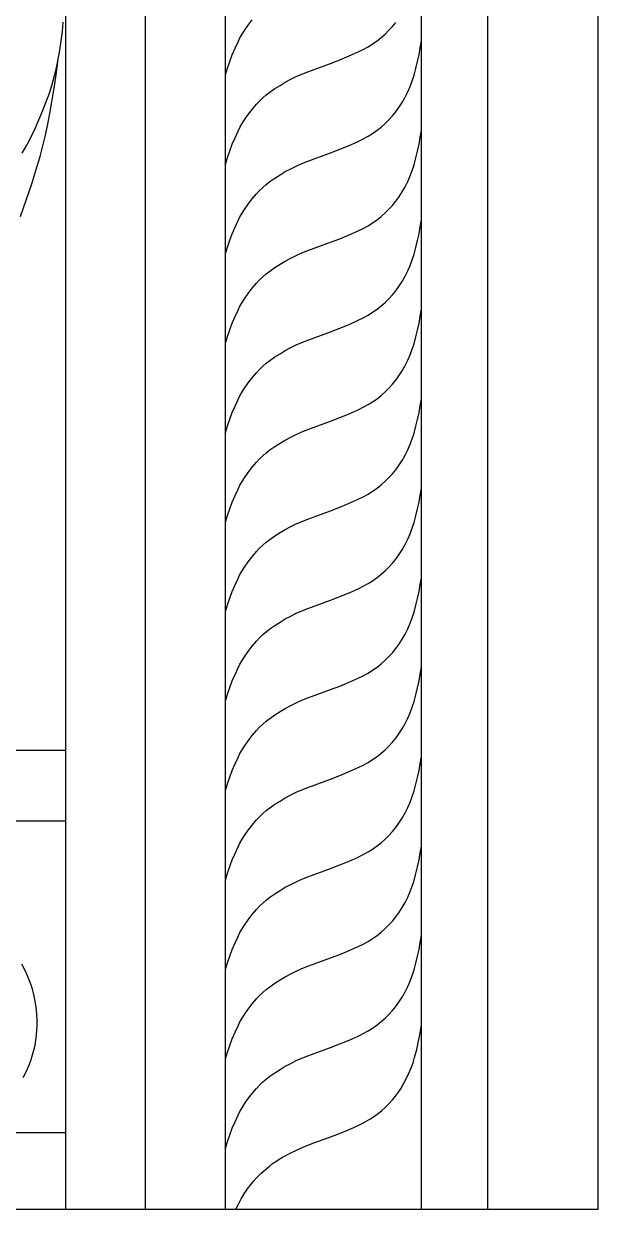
# Model space of a CAD drawing. Header units: millimetres. Extents: x 5940 to 9066, y 1327 to 3250.
# Drawn here: x 8019.5 to 8166.1, y 1415.1 to 1717.8 of the extents above; entities that cross this region are included whole.
import ezdxf

# ---------------------------------------------------------------- set-up
doc = ezdxf.new("R2010")
doc.units = ezdxf.units.MM
doc.layers.add('Default Layer', color=7, linetype='Continuous', lineweight=30)

msp = doc.modelspace()

# ---------------------------------------------------------------- linework, layer by layer
at = {"layer": 'Default Layer', "color": 18, "lineweight": 30, "true_color": 0x000000}
for p, q in [((7531.14, 1514.31), (8030.15, 1514.31)), ((7531.14, 1434.67), (8030.15, 1434.67))]:
    msp.add_line(p, q, dxfattribs=at)
for points in [[(7506.14, 3245.1), (7506.14, 1415.1), (7506.14, 1415.1), (8166.14, 1415.1), (8166.14, 1415.1), (8166.14, 3245.1), (8166.14, 3245.1), (7506.14, 3245.1)], [(8030.15, 3245.1), (8030.15, 3127.94), (8030.15, 3127.94), (8030.15, 2729.02), (8030.15, 2729.02), (8030.15, 2330.1), (8030.15, 2330.1), (8030.15, 1931.18), (8030.15, 1931.18), (8030.15, 1532.26), (8030.15, 1532.26), (8030.15, 1415.1)], [(8050.57, 1415.1), (8050.57, 1798.18), (8050.57, 1798.18), (8050.57, 2064.18), (8050.57, 2064.18), (8050.57, 2330.1), (8050.57, 2330.1), (8050.57, 2596.02), (8050.57, 2596.02), (8050.57, 2862.02), (8050.57, 2862.02), (8050.57, 3245.1)], [(8070.99, 1415.1), (8070.99, 1798.18), (8070.99, 1798.18), (8070.99, 2064.18), (8070.99, 2064.18), (8070.99, 2330.1), (8070.99, 2330.1), (8070.99, 2596.02), (8070.99, 2596.02), (8070.99, 2862.02), (8070.99, 2862.02), (8070.99, 3245.1)], [(8019.09, 1684.73), (8020.25, 1686.82), (8021.35, 1688.94), (8022.38, 1691.08), (8023.36, 1693.24), (8024.28, 1695.43), (8025.14, 1697.64), (8025.14, 1697.64), (8025.92, 1699.83), (8026.62, 1702.04), (8027.25, 1704.27), (8027.8, 1706.51), (8028.28, 1708.77), (8028.69, 1711.04), (8028.69, 1711.04), (8029.04, 1713.43), (8029.34, 1715.82), (8029.57, 1718.21)], [(8070.99, 1704.73), (8071.49, 1706.46), (8072.07, 1708.17), (8072.7, 1709.86), (8073.4, 1711.53), (8074.17, 1713.19), (8074.17, 1713.19), (8074.67, 1714.17), (8075.22, 1715.13), (8075.82, 1716.07), (8075.82, 1716.07), (8076.79, 1717.44), (8077.81, 1718.77)], [(8070.99, 1681.89), (8071.49, 1683.62), (8072.07, 1685.33), (8072.7, 1687.02), (8073.4, 1688.69), (8074.17, 1690.34), (8074.17, 1690.34), (8074.67, 1691.33), (8075.22, 1692.29), (8075.82, 1693.23), (8075.82, 1693.23), (8076.79, 1694.6), (8077.81, 1695.93), (8078.9, 1697.22), (8078.9, 1697.22), (8079.68, 1698.05), (8080.51, 1698.85), (8081.39, 1699.61), (8082.31, 1700.32), (8082.31, 1700.32), (8083.58, 1701.22), (8084.89, 1702.06), (8086.24, 1702.86), (8087.63, 1703.61), (8089.05, 1704.3), (8090.5, 1704.95), (8091.98, 1705.54), (8091.98, 1705.54), (8097.75, 1707.67), (8097.75, 1707.67), (8100.16, 1708.58), (8102.54, 1709.55), (8104.88, 1710.59), (8104.88, 1710.59), (8106.15, 1711.21), (8107.37, 1711.89), (8108.54, 1712.63), (8109.66, 1713.42), (8110.73, 1714.26), (8111.75, 1715.16), (8112.71, 1716.11), (8113.61, 1717.1), (8114.44, 1718.13)], [(8070.99, 1659.05), (8071.49, 1660.78), (8072.07, 1662.49), (8072.7, 1664.18), (8073.4, 1665.86), (8074.17, 1667.51), (8074.17, 1667.51), (8074.67, 1668.49), (8075.22, 1669.45), (8075.82, 1670.39), (8075.82, 1670.39), (8076.79, 1671.76), (8077.81, 1673.09), (8078.9, 1674.38), (8078.9, 1674.38), (8079.68, 1675.21), (8080.51, 1676.01), (8081.39, 1676.77), (8082.31, 1677.48), (8082.31, 1677.48), (8083.58, 1678.38), (8084.89, 1679.22), (8086.24, 1680.02), (8087.63, 1680.77), (8089.05, 1681.46), (8090.5, 1682.11), (8091.98, 1682.7), (8091.98, 1682.7), (8097.75, 1684.83), (8097.75, 1684.83), (8100.16, 1685.74), (8102.54, 1686.71), (8104.88, 1687.75), (8104.88, 1687.75), (8106.15, 1688.37), (8107.37, 1689.05), (8108.54, 1689.79), (8109.66, 1690.58), (8110.73, 1691.42), (8111.75, 1692.32), (8112.71, 1693.27), (8113.61, 1694.26), (8114.44, 1695.29), (8115.22, 1696.37), (8115.22, 1696.37), (8116.05, 1697.68), (8116.81, 1699.01), (8117.49, 1700.38), (8118.11, 1701.77), (8118.65, 1703.18), (8119.11, 1704.62), (8119.11, 1704.62), (8119.59, 1706.36), (8120.02, 1708.11), (8120.39, 1709.86), (8120.71, 1711.63), (8120.97, 1713.4)], [(8018.64, 1668.6), (8020.11, 1672.76), (8021.51, 1676.94), (8022.85, 1681.14), (8022.85, 1681.14), (8023.62, 1683.87), (8024.34, 1686.61), (8024.99, 1689.36), (8025.59, 1692.12), (8026.13, 1694.89), (8026.13, 1694.89), (8026.75, 1698.36), (8027.31, 1701.83), (8027.83, 1705.32), (8028.29, 1708.81)], [(8070.99, 1636.21), (8071.49, 1637.94), (8072.07, 1639.65), (8072.7, 1641.34), (8073.4, 1643.01), (8074.17, 1644.66), (8074.17, 1644.66), (8074.67, 1645.65), (8075.22, 1646.61), (8075.82, 1647.55), (8075.82, 1647.55), (8076.79, 1648.92), (8077.81, 1650.25), (8078.9, 1651.53), (8078.9, 1651.53), (8079.68, 1652.37), (8080.51, 1653.17), (8081.39, 1653.93), (8082.31, 1654.64), (8082.31, 1654.64), (8083.58, 1655.54), (8084.89, 1656.38), (8086.24, 1657.18), (8087.63, 1657.93), (8089.05, 1658.62), (8090.5, 1659.27), (8091.98, 1659.86), (8091.98, 1659.86), (8097.75, 1661.99), (8097.75, 1661.99), (8100.16, 1662.9), (8102.54, 1663.87), (8104.88, 1664.91), (8104.88, 1664.91), (8106.15, 1665.53), (8107.37, 1666.21), (8108.54, 1666.95), (8109.66, 1667.74), (8110.73, 1668.58), (8111.75, 1669.48), (8112.71, 1670.42), (8113.61, 1671.42), (8114.44, 1672.45), (8115.22, 1673.53), (8115.22, 1673.53), (8116.05, 1674.84), (8116.81, 1676.17), (8117.49, 1677.54), (8118.11, 1678.93), (8118.65, 1680.34), (8119.11, 1681.78), (8119.11, 1681.78), (8119.59, 1683.52), (8120.02, 1685.27), (8120.39, 1687.02), (8120.71, 1688.79), (8120.97, 1690.56)], [(8070.99, 1613.37), (8071.49, 1615.1), (8072.07, 1616.81), (8072.7, 1618.5), (8073.4, 1620.17), (8074.17, 1621.82), (8074.17, 1621.82), (8074.67, 1622.81), (8075.22, 1623.77), (8075.82, 1624.71), (8075.82, 1624.71), (8076.79, 1626.08), (8077.81, 1627.4), (8078.9, 1628.69), (8078.9, 1628.69), (8079.68, 1629.53), (8080.51, 1630.33), (8081.39, 1631.09), (8082.31, 1631.8), (8082.31, 1631.8), (8083.58, 1632.7), (8084.89, 1633.54), (8086.24, 1634.34), (8087.63, 1635.09), (8089.05, 1635.78), (8090.5, 1636.42), (8091.98, 1637.02), (8091.98, 1637.02), (8097.75, 1639.15), (8097.75, 1639.15), (8100.16, 1640.06), (8102.54, 1641.03), (8104.88, 1642.07), (8104.88, 1642.07), (8106.15, 1642.69), (8107.37, 1643.37), (8108.54, 1644.11), (8109.66, 1644.9), (8110.73, 1645.74), (8111.75, 1646.64), (8112.71, 1647.58), (8113.61, 1648.58), (8114.44, 1649.61), (8115.22, 1650.69), (8115.22, 1650.69), (8116.05, 1652), (8116.81, 1653.33), (8117.49, 1654.7), (8118.11, 1656.09), (8118.65, 1657.5), (8119.11, 1658.94), (8119.11, 1658.94), (8119.59, 1660.68), (8120.02, 1662.43), (8120.39, 1664.18), (8120.71, 1665.95), (8120.97, 1667.72)], [(8070.99, 1590.53), (8071.49, 1592.26), (8072.07, 1593.97), (8072.7, 1595.66), (8073.4, 1597.33), (8074.17, 1598.99), (8074.17, 1598.99), (8074.67, 1599.97), (8075.22, 1600.93), (8075.82, 1601.87), (8075.82, 1601.87), (8076.79, 1603.24), (8077.81, 1604.56), (8078.9, 1605.85), (8078.9, 1605.85), (8079.68, 1606.69), (8080.51, 1607.49), (8081.39, 1608.25), (8082.31, 1608.96), (8082.31, 1608.96), (8083.58, 1609.86), (8084.89, 1610.7), (8086.24, 1611.5), (8087.63, 1612.25), (8089.05, 1612.94), (8090.5, 1613.58), (8091.98, 1614.17), (8091.98, 1614.17), (8097.75, 1616.31), (8097.75, 1616.31), (8100.16, 1617.22), (8102.54, 1618.19), (8104.88, 1619.23), (8104.88, 1619.23), (8106.15, 1619.85), (8107.37, 1620.53), (8108.54, 1621.27), (8109.66, 1622.06), (8110.73, 1622.9), (8111.75, 1623.8), (8112.71, 1624.74), (8113.61, 1625.74), (8114.44, 1626.77), (8115.22, 1627.85), (8115.22, 1627.85), (8116.05, 1629.15), (8116.81, 1630.49), (8117.49, 1631.85), (8118.11, 1633.25), (8118.65, 1634.66), (8119.11, 1636.1), (8119.11, 1636.1), (8119.59, 1637.84), (8120.02, 1639.59), (8120.39, 1641.34), (8120.71, 1643.11), (8120.97, 1644.88)], [(8070.99, 1567.69), (8071.49, 1569.42), (8072.07, 1571.13), (8072.7, 1572.82), (8073.4, 1574.49), (8074.17, 1576.15), (8074.17, 1576.15), (8074.67, 1577.13), (8075.22, 1578.09), (8075.82, 1579.03), (8075.82, 1579.03), (8076.79, 1580.39), (8077.81, 1581.72), (8078.9, 1583.01), (8078.9, 1583.01), (8079.68, 1583.85), (8080.51, 1584.65), (8081.39, 1585.41), (8082.31, 1586.12), (8082.31, 1586.12), (8083.58, 1587.02), (8084.89, 1587.86), (8086.24, 1588.66), (8087.63, 1589.4), (8089.05, 1590.1), (8090.5, 1590.74), (8091.98, 1591.33), (8091.98, 1591.33), (8097.75, 1593.46), (8097.75, 1593.46), (8100.16, 1594.37), (8102.54, 1595.35), (8104.88, 1596.39), (8104.88, 1596.39), (8106.15, 1597.01), (8107.37, 1597.69), (8108.54, 1598.43), (8109.66, 1599.22), (8110.73, 1600.06), (8111.75, 1600.96), (8112.71, 1601.9), (8113.61, 1602.9), (8114.44, 1603.93), (8115.22, 1605.01), (8115.22, 1605.01), (8116.05, 1606.31), (8116.81, 1607.65), (8117.49, 1609.01), (8118.11, 1610.41), (8118.65, 1611.82), (8119.11, 1613.26), (8119.11, 1613.26), (8119.59, 1615), (8120.02, 1616.75), (8120.39, 1618.5), (8120.71, 1620.27), (8120.97, 1622.04)], [(8070.99, 1544.85), (8071.49, 1546.58), (8072.07, 1548.29), (8072.7, 1549.98), (8073.4, 1551.65), (8074.17, 1553.3), (8074.17, 1553.3), (8074.67, 1554.28), (8075.22, 1555.25), (8075.82, 1556.19), (8075.82, 1556.19), (8076.79, 1557.55), (8077.81, 1558.88), (8078.9, 1560.17), (8078.9, 1560.17), (8079.68, 1561.01), (8080.51, 1561.81), (8081.39, 1562.57), (8082.31, 1563.28), (8082.31, 1563.28), (8083.58, 1564.17), (8084.89, 1565.02), (8086.24, 1565.82), (8087.63, 1566.56), (8089.05, 1567.26), (8090.5, 1567.9), (8091.98, 1568.49), (8091.98, 1568.49), (8097.75, 1570.62), (8097.75, 1570.62), (8100.16, 1571.53), (8102.54, 1572.51), (8104.88, 1573.55), (8104.88, 1573.55), (8106.15, 1574.17), (8107.37, 1574.85), (8108.54, 1575.58), (8109.66, 1576.38), (8110.73, 1577.22), (8111.75, 1578.12), (8112.71, 1579.06), (8113.61, 1580.05), (8114.44, 1581.09), (8115.22, 1582.17), (8115.22, 1582.17), (8116.05, 1583.47), (8116.81, 1584.81), (8117.49, 1586.17), (8118.11, 1587.56), (8118.65, 1588.98), (8119.11, 1590.42), (8119.11, 1590.42), (8119.59, 1592.16), (8120.02, 1593.9), (8120.39, 1595.66), (8120.71, 1597.43), (8120.97, 1599.2)], [(8070.99, 1522.01), (8071.49, 1523.74), (8072.07, 1525.45), (8072.7, 1527.14), (8073.4, 1528.81), (8074.17, 1530.46), (8074.17, 1530.46), (8074.67, 1531.44), (8075.22, 1532.41), (8075.82, 1533.35), (8075.82, 1533.35), (8076.79, 1534.71), (8077.81, 1536.04), (8078.9, 1537.33), (8078.9, 1537.33), (8079.68, 1538.17), (8080.51, 1538.97), (8081.39, 1539.72), (8082.31, 1540.44), (8082.31, 1540.44), (8083.58, 1541.33), (8084.89, 1542.18), (8086.24, 1542.98), (8087.63, 1543.72), (8089.05, 1544.42), (8090.5, 1545.06), (8091.98, 1545.65), (8091.98, 1545.65), (8097.75, 1547.78), (8097.75, 1547.78), (8100.16, 1548.69), (8102.54, 1549.67), (8104.88, 1550.71), (8104.88, 1550.71), (8106.15, 1551.33), (8107.37, 1552.01), (8108.54, 1552.74), (8109.66, 1553.54), (8110.73, 1554.38), (8111.75, 1555.28), (8112.71, 1556.22), (8113.61, 1557.21), (8114.44, 1558.25), (8115.22, 1559.33), (8115.22, 1559.33), (8116.05, 1560.63), (8116.81, 1561.97), (8117.49, 1563.33), (8118.11, 1564.72), (8118.65, 1566.14), (8119.11, 1567.58), (8119.11, 1567.58), (8119.59, 1569.32), (8120.02, 1571.06), (8120.39, 1572.82), (8120.71, 1574.59), (8120.97, 1576.36)], [(8070.99, 1499.17), (8071.49, 1500.9), (8072.07, 1502.61), (8072.7, 1504.3), (8073.4, 1505.97), (8074.17, 1507.62), (8074.17, 1507.62), (8074.67, 1508.61), (8075.22, 1509.57), (8075.82, 1510.51), (8075.82, 1510.51), (8076.79, 1511.87), (8077.81, 1513.2), (8078.9, 1514.49), (8078.9, 1514.49), (8079.68, 1515.33), (8080.51, 1516.13), (8081.39, 1516.88), (8082.31, 1517.6), (8082.31, 1517.6), (8083.58, 1518.49), (8084.89, 1519.34), (8086.24, 1520.14), (8087.63, 1520.88), (8089.05, 1521.58), (8090.5, 1522.22), (8091.98, 1522.81), (8091.98, 1522.81), (8097.75, 1524.94), (8097.75, 1524.94), (8100.16, 1525.85), (8102.54, 1526.83), (8104.88, 1527.86), (8104.88, 1527.86), (8106.15, 1528.49), (8107.37, 1529.17), (8108.54, 1529.9), (8109.66, 1530.7), (8110.73, 1531.54), (8111.75, 1532.44), (8112.71, 1533.38), (8113.61, 1534.37), (8114.44, 1535.41), (8115.22, 1536.49), (8115.22, 1536.49), (8116.05, 1537.79), (8116.81, 1539.13), (8117.49, 1540.49), (8118.11, 1541.88), (8118.65, 1543.3), (8119.11, 1544.74), (8119.11, 1544.74), (8119.59, 1546.48), (8120.02, 1548.22), (8120.39, 1549.98), (8120.71, 1551.75), (8120.97, 1553.52)], [(7506.14, 1532.28), (7530.89, 1532.28), (7530.89, 1532.28), (7531.14, 1532.28), (7531.14, 1532.28), (7693.71, 1532.28), (7693.71, 1532.28), (7917.58, 1532.28), (7917.58, 1532.28), (8030.15, 1532.28), (8030.15, 1532.28), (8030.15, 1532.28)], [(8070.99, 1476.33), (8071.49, 1478.05), (8072.07, 1479.76), (8072.7, 1481.46), (8073.4, 1483.13), (8074.17, 1484.78), (8074.17, 1484.78), (8074.67, 1485.76), (8075.22, 1486.73), (8075.82, 1487.67), (8075.82, 1487.67), (8076.79, 1489.03), (8077.81, 1490.36), (8078.9, 1491.65), (8078.9, 1491.65), (8079.68, 1492.49), (8080.51, 1493.29), (8081.39, 1494.04), (8082.31, 1494.76), (8082.31, 1494.76), (8083.58, 1495.65), (8084.89, 1496.5), (8086.24, 1497.3), (8087.63, 1498.04), (8089.05, 1498.74), (8090.5, 1499.38), (8091.98, 1499.97), (8091.98, 1499.97), (8097.75, 1502.1), (8097.75, 1502.1), (8100.16, 1503.01), (8102.54, 1503.99), (8104.88, 1505.02), (8104.88, 1505.02), (8106.15, 1505.65), (8107.37, 1506.33), (8108.54, 1507.06), (8109.66, 1507.86), (8110.73, 1508.7), (8111.75, 1509.6), (8112.71, 1510.54), (8113.61, 1511.53), (8114.44, 1512.57), (8115.22, 1513.65), (8115.22, 1513.65), (8116.05, 1514.95), (8116.81, 1516.29), (8117.49, 1517.65), (8118.11, 1519.04), (8118.65, 1520.46), (8119.11, 1521.9), (8119.11, 1521.9), (8119.59, 1523.64), (8120.02, 1525.38), (8120.39, 1527.14), (8120.71, 1528.91), (8120.97, 1530.68)], [(8070.99, 1453.49), (8071.49, 1455.22), (8072.07, 1456.93), (8072.7, 1458.62), (8073.4, 1460.29), (8074.17, 1461.94), (8074.17, 1461.94), (8074.67, 1462.92), (8075.22, 1463.89), (8075.82, 1464.83), (8075.82, 1464.83), (8076.79, 1466.19), (8077.81, 1467.52), (8078.9, 1468.81), (8078.9, 1468.81), (8079.68, 1469.65), (8080.51, 1470.45), (8081.39, 1471.2), (8082.31, 1471.92), (8082.31, 1471.92), (8083.58, 1472.81), (8084.89, 1473.66), (8086.24, 1474.46), (8087.63, 1475.2), (8089.05, 1475.9), (8090.5, 1476.54), (8091.98, 1477.13), (8091.98, 1477.13), (8097.75, 1479.26), (8097.75, 1479.26), (8100.16, 1480.17), (8102.54, 1481.15), (8104.88, 1482.18), (8104.88, 1482.18), (8106.15, 1482.81), (8107.37, 1483.49), (8108.54, 1484.22), (8109.66, 1485.01), (8110.73, 1485.86), (8111.75, 1486.76), (8112.71, 1487.7), (8113.61, 1488.69), (8114.44, 1489.73), (8115.22, 1490.81), (8115.22, 1490.81), (8116.05, 1492.11), (8116.81, 1493.45), (8117.49, 1494.81), (8118.11, 1496.2), (8118.65, 1497.62), (8119.11, 1499.06), (8119.11, 1499.06), (8119.59, 1500.79), (8120.02, 1502.54), (8120.39, 1504.3), (8120.71, 1506.07), (8120.97, 1507.84)], [(8070.99, 1430.65), (8071.49, 1432.37), (8072.07, 1434.08), (8072.7, 1435.78), (8073.4, 1437.45), (8074.17, 1439.1), (8074.17, 1439.1), (8074.67, 1440.08), (8075.22, 1441.04), (8075.82, 1441.99), (8075.82, 1441.99), (8076.79, 1443.35), (8077.81, 1444.68), (8078.9, 1445.97), (8078.9, 1445.97), (8079.68, 1446.81), (8080.51, 1447.61), (8081.39, 1448.36), (8082.31, 1449.08), (8082.31, 1449.08), (8083.58, 1449.97), (8084.89, 1450.82), (8086.24, 1451.61), (8087.63, 1452.36), (8089.05, 1453.06), (8090.5, 1453.7), (8091.98, 1454.29), (8091.98, 1454.29), (8097.75, 1456.42), (8097.75, 1456.42), (8100.16, 1457.33), (8102.54, 1458.31), (8104.88, 1459.34), (8104.88, 1459.34), (8106.15, 1459.96), (8107.37, 1460.64), (8108.54, 1461.38), (8109.66, 1462.17), (8110.73, 1463.02), (8111.75, 1463.92), (8112.71, 1464.86), (8113.61, 1465.85), (8114.44, 1466.89), (8115.22, 1467.97), (8115.22, 1467.97), (8116.05, 1469.27), (8116.81, 1470.61), (8117.49, 1471.97), (8118.11, 1473.36), (8118.65, 1474.78), (8119.11, 1476.22), (8119.11, 1476.22), (8119.59, 1477.95), (8120.02, 1479.7), (8120.39, 1481.46), (8120.71, 1483.23), (8120.97, 1485)], [(8019.29, 1448.73), (8019.88, 1449.84), (8020.42, 1450.97), (8020.91, 1452.14), (8021.35, 1453.32), (8021.74, 1454.53), (8022.07, 1455.76), (8022.35, 1457), (8022.57, 1458.26), (8022.74, 1459.53), (8022.85, 1460.82), (8022.91, 1462.11), (8022.91, 1463.41), (8022.85, 1464.72), (8022.73, 1466.03), (8022.56, 1467.34), (8022.33, 1468.65), (8022.03, 1469.96), (8021.68, 1471.27), (8021.27, 1472.57), (8020.79, 1473.86), (8020.26, 1475.13), (8019.66, 1476.4), (8019, 1477.65)], [(8073.61, 1415.1), (8074.27, 1416.44), (8074.99, 1417.75), (8075.77, 1419.03), (8076.61, 1420.29), (8077.5, 1421.51), (8077.5, 1421.51), (8078.23, 1422.4), (8079.01, 1423.25), (8079.01, 1423.25), (8080.02, 1424.24), (8081.07, 1425.2), (8082.17, 1426.13), (8082.17, 1426.13), (8082.97, 1426.75), (8083.8, 1427.34), (8084.66, 1427.89), (8085.55, 1428.41), (8085.55, 1428.41), (8087.31, 1429.34), (8089.11, 1430.21), (8090.94, 1431.03), (8092.8, 1431.78), (8094.7, 1432.48), (8094.7, 1432.48), (8097.39, 1433.44), (8100.07, 1434.44), (8100.07, 1434.44), (8101.91, 1435.18), (8103.72, 1435.96), (8105.5, 1436.81), (8105.5, 1436.81), (8106.67, 1437.42), (8107.8, 1438.08), (8108.88, 1438.8), (8109.92, 1439.55), (8110.91, 1440.36), (8111.86, 1441.2), (8112.76, 1442.09), (8113.6, 1443.02), (8114.39, 1443.99), (8115.13, 1444.99), (8115.8, 1446.03), (8115.8, 1446.03), (8116.53, 1447.28), (8117.2, 1448.56), (8117.81, 1449.85), (8118.36, 1451.18), (8118.84, 1452.52), (8119.26, 1453.88), (8119.26, 1453.88), (8119.8, 1455.93), (8120.27, 1457.99), (8120.66, 1460.07), (8120.97, 1462.16)]]:
    msp.add_lwpolyline(points, dxfattribs=at)
for points in [[(8120.97, 1415.1, 0), (8120.97, 1923.05, 0), (8120.97, 2577.83, 0), (8120.97, 3245.1, 0)], [(8137.97, 1415.1, 0), (8137.97, 1923.05, 0), (8137.97, 2577.83, 0), (8137.97, 3245.1, 0)]]:
    msp.add_polyline3d(points, dxfattribs=at)

doc.saveas('drawing.dxf')
